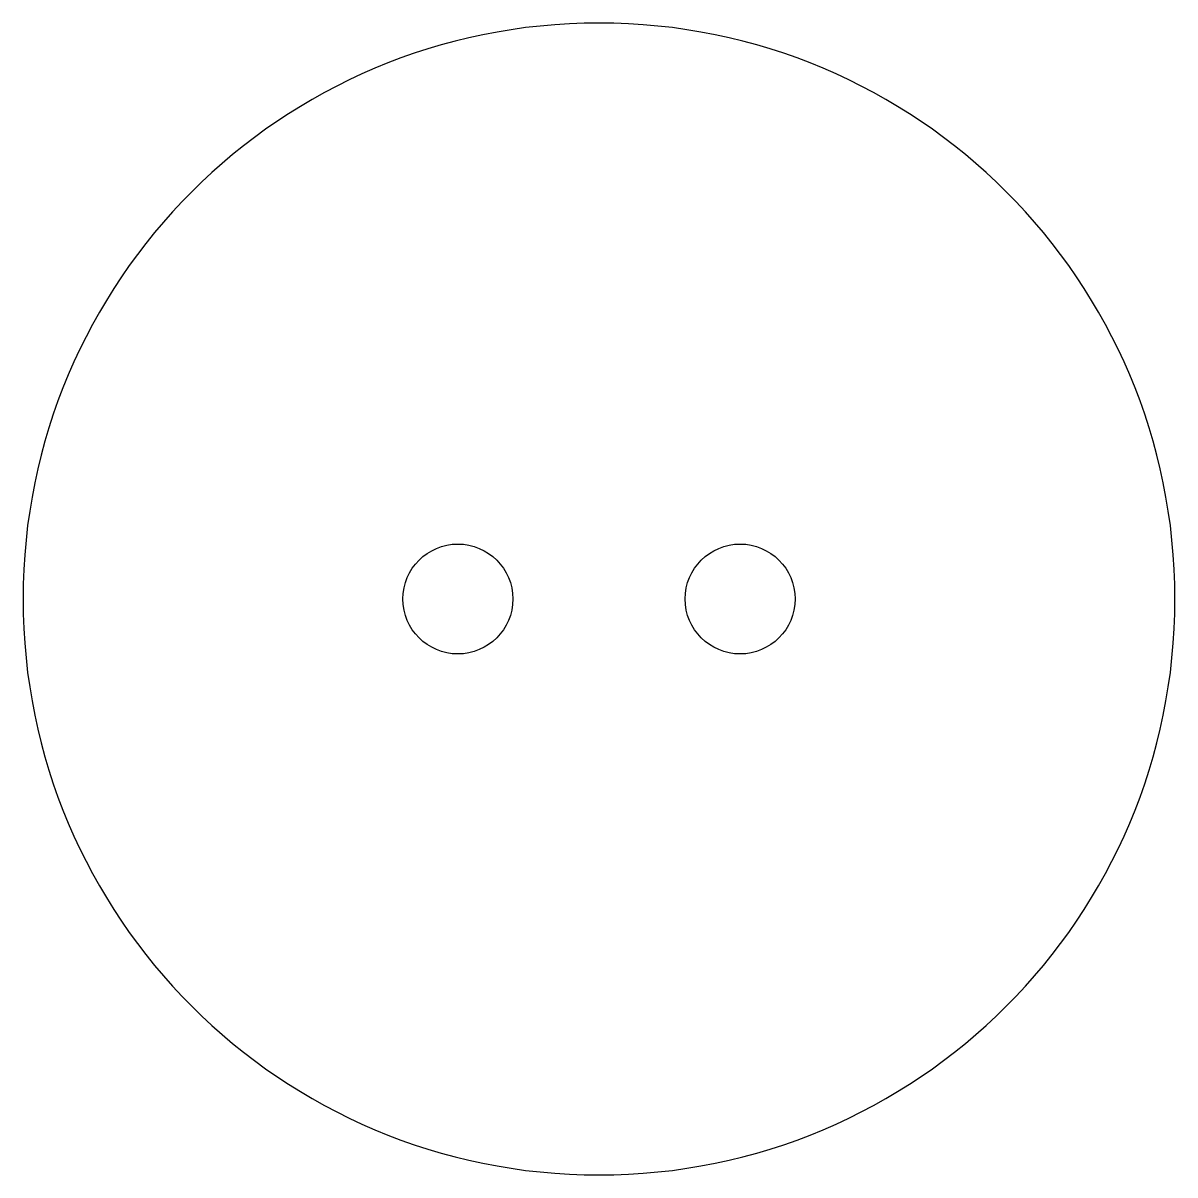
# Model space of a CAD drawing. Header units: centimetres. Extents: x -9.6 to 9.6, y -9.6 to 9.6.
import ezdxf

# ---------------------------------------------------------------- set-up
doc = ezdxf.new("R2010")
doc.units = ezdxf.units.CM
doc.header["$MEASUREMENT"] = 0
doc.layers.add('Camada 1', color=7, linetype='Continuous')

msp = doc.modelspace()

# ---------------------------------------------------------------- linework, layer by layer
at = {"layer": 'Camada 1'}
for points in [[(-9.62788, -0.00001), (-9.62788, 5.31732), (-5.31734, 9.62788), (0.00001, 9.62788), (0.00001, 9.62788), (5.31734, 9.62788), (9.62791, 5.31731), (9.62791, -0.00002), (9.62791, -0.00002), (9.62791, -5.31738), (5.31734, -9.62792), (0.00001, -9.62792), (0.00001, -9.62792), (-5.31734, -9.62788), (-9.62788, -5.31734), (-9.62788, -0.00001)], [(-2.3592, -0.9187), (-1.85181, -0.9187), (-1.44051, -0.50738), (-1.44051, 0.00001), (-1.44051, 0.00001), (-1.44051, 0.5074), (-1.8518, 0.9187), (-2.3592, 0.9187), (-2.3592, 0.9187), (-2.8666, 0.9187), (-3.27788, 0.50738), (-3.27788, -0.00001), (-3.27788, -0.00001), (-3.27788, -0.5074), (-2.86659, -0.9187), (-2.3592, -0.9187)], [(2.35922, -0.9187), (2.86661, -0.9187), (3.27791, -0.50738), (3.27791, 0.00001), (3.27791, 0.00001), (3.27791, 0.5074), (2.86662, 0.9187), (2.35922, 0.9187), (2.35922, 0.9187), (1.85182, 0.9187), (1.44053, 0.50741), (1.44053, 0.00001), (1.44053, 0.00001), (1.44053, -0.50739), (1.85183, -0.9187), (2.35922, -0.9187)]]:
    msp.add_open_spline(points, degree=3, knots=[0, 0, 0, 0, 0.2, 0.2, 0.2, 0.2, 0.4, 0.4, 0.4, 0.4, 0.6, 0.6, 0.6, 0.6, 1, 1, 1, 1], dxfattribs=at)

doc.saveas('drawing.dxf')
